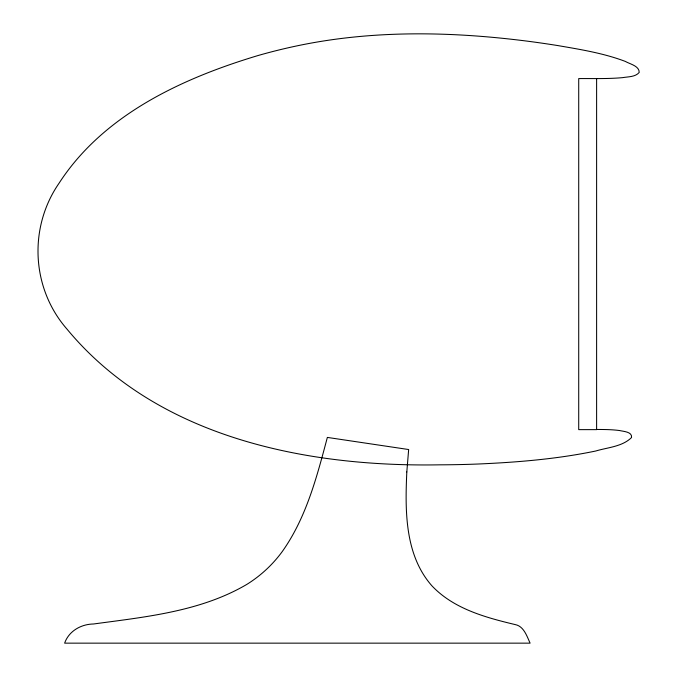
<?xml version="1.0" encoding="UTF-8"?>
<svg xmlns="http://www.w3.org/2000/svg" width="677" height="677" viewBox="0 0 677 677"><rect width="100%" height="100%" fill="white"/><g stroke="black" fill="none" stroke-linecap="round" stroke-linejoin="round"><path stroke-width="1.02" d="M596.615 78.583L596.615 429.633L578.717 429.633L578.717 78.583C593.34 78.464 608.014 78.972 622.603 77.643C628.138 76.653 635.288 77.11 639.215 72.439C639.274 65.864 629.957 64.103 625.345 61.421C603.63 53.195 580.544 49.48 557.755 45.562A1016.769 1016.769 0 0 0 527.705 41.204C453.294 31.701 377.131 29.966 303.245 44.589A556.697 556.697 0 0 0 257.937 55.565C182.181 78.337 103.496 114.599 59.06 183.213C28.366 227.616 31.413 288.47 66.998 329.115C156.675 437.444 305.564 467.189 439.669 464.828A1058.236 1058.236 0 0 0 477.488 464.041C517.101 462.349 556.807 459.091 595.675 451.026C607.624 447.412 622.332 446.727 631.556 437.511C632.318 431.74 623.542 431.503 619.565 430.538C611.966 429.523 604.273 429.48 596.615 429.472M406.818 471.954C405.058 510.636 404.694 554.81 431.799 585.698C453.463 608.75 485.24 617.432 515.011 624.541C523.812 626.098 526.858 636.118 530.099 643.15L64.628 643.15C68.876 630.998 81.113 624.169 93.519 623.991C145.665 616.899 200.51 611.61 246.8 584.412A126.777 126.777 0 0 0 282.123 551.747C306.224 517.913 316.828 476.989 327.355 437.418L408.654 449.536L406.818 471.954"/></g></svg>
